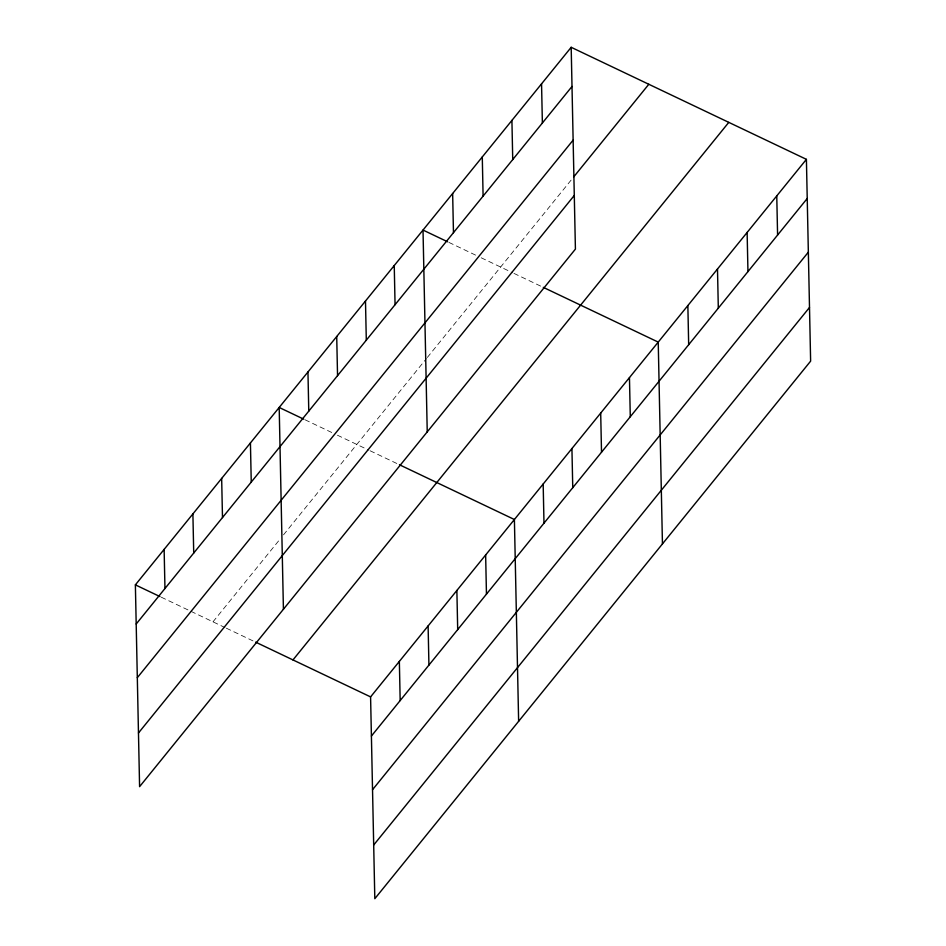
<?xml version="1.0" encoding="UTF-8"?>
<svg xmlns="http://www.w3.org/2000/svg" width="946" height="946" viewBox="0 0 946 946"><rect width="100%" height="100%" fill="white"/><g stroke="black" fill="none" stroke-linecap="round" stroke-linejoin="round"><path stroke-width="0.71" stroke-dasharray="4.73 3.55" d="M212.992 621.829L279.803 539.433M283.504 534.857L426.398 358.605M427.332 357.458L571.94 179.09M448.889 242.389L476.051 255.337M481.23 257.797L512.626 272.755M513.962 273.394L540.615 286.094M305.061 419.788L332.235 432.724M337.403 435.195L368.81 450.154M370.134 450.781L396.8 463.481M161.246 597.186L189.708 610.738M190.997 611.353L224.982 627.541M226.319 628.179L252.972 640.88"/><path stroke-width="1.42" d="M571.183 47.3L575.416 249.105L139.594 786.658L135.373 584.865L571.183 47.3L806.406 159.342L810.627 361.135L374.817 898.7L370.584 696.895L806.406 159.342M136.189 624.005L572.011 86.453M137.312 677.679L573.134 140.126M573.796 176.796L648.814 84.277M138.471 732.984L574.293 195.432M292.964 659.93L728.787 122.365M371.4 736.047L807.222 198.494M372.523 789.721L808.345 252.168M373.682 845.026L809.504 307.462M447.588 241.774L423.016 230.067L427.237 431.873M543.288 287.359L658.227 342.109L662.448 543.915M303.772 419.173L279.188 407.466L283.422 609.271M399.46 464.758L514.399 519.508L518.633 721.301M135.373 584.865L159.957 596.571M255.645 642.145L370.584 696.895M776.761 195.893L777.588 235.046M747.127 232.444L747.955 271.597M717.494 269.007L718.31 308.148M687.86 305.558L688.676 344.711M629.457 377.584L630.284 416.737M600.698 413.071L601.514 452.223M571.928 448.546L572.756 487.698M541.55 83.851L542.377 123.004M543.17 484.021L543.985 523.173M511.916 120.402L512.732 159.555M482.283 156.965L483.099 196.118M485.641 554.983L486.457 594.135M452.649 193.516L453.465 232.669M456.871 590.458L457.698 629.61M428.112 625.945L428.928 665.085M394.245 265.554L395.061 304.695M399.354 661.42L400.17 700.572M365.487 301.029L366.303 340.182M336.717 336.504L337.545 375.657M307.958 371.991L308.774 411.132M250.43 442.941L251.246 482.093M221.66 478.428L222.487 517.568M192.901 513.903L193.717 553.055M164.131 549.378L164.959 588.53"/></g></svg>
